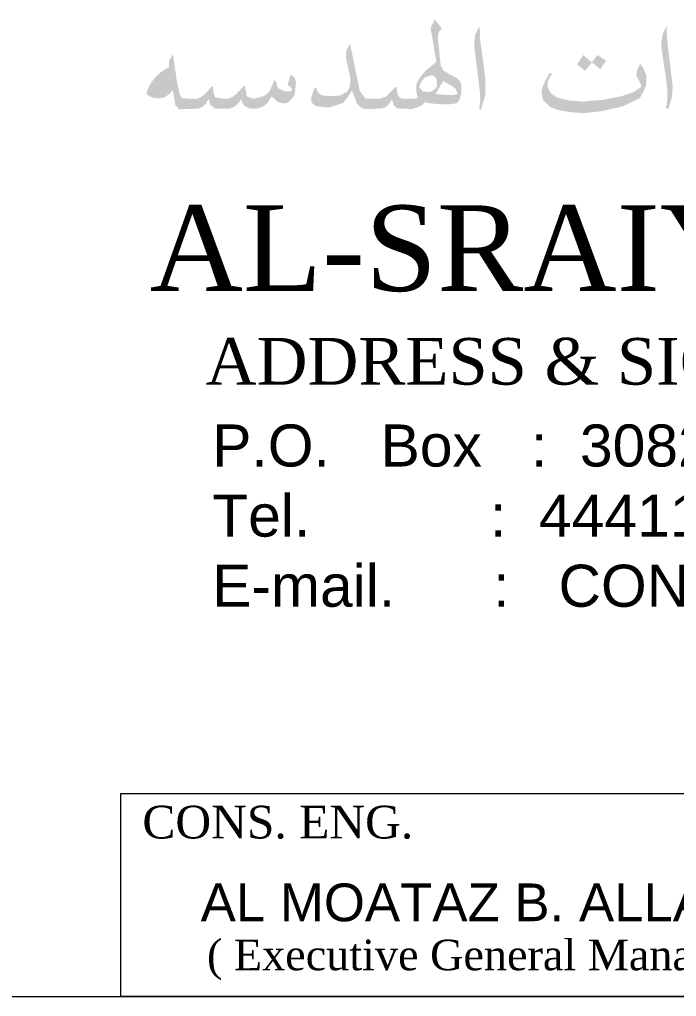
# Model space of a CAD drawing. Header units: inches. Extents: x -68096 to 69834, y -16833 to 17650.
# Drawn here: x 933.16 to 942.47, y -2.24 to 11.62 of the extents above; entities that cross this region are included whole.
import ezdxf

# ---------------------------------------------------------------- set-up
doc = ezdxf.new("R2010")
doc.units = ezdxf.units.IN
doc.header["$MEASUREMENT"] = 0
for name, color, linetype in [('DIMENSION', 1, 'Continuous'), ('QCD TITLE A', 7, 'Continuous'), ('QCD TITLE BLOCK', 7, 'Continuous')]:
    doc.layers.add(name, color=color, linetype=linetype)
doc.styles.add('MAHER_TIMES', font='times.ttf')
doc.styles.add('Title Sheet_A1$0$DCAQ New Title Block for CD-A1_Dar Al Salam$0$title', font='arial.ttf')
doc.styles.add('TITLE2', font='arial.ttf')

msp = doc.modelspace()

# ---------------------------------------------------------------- hatches: boundary and pattern name
at = {"layer": 'DIMENSION', "linetype": 'Continuous', "lineweight": 0, "ltscale": 0.5}
h = msp.add_hatch(color=7, dxfattribs=at)
h.paths.add_polyline_path([(937.747, 10.43736), (937.8004, 10.50597), (937.87289, 10.61652), (937.8767, 10.59746), (937.94155, 10.42592), (938.01022, 10.36112), (938.06744, 10.34968), (938.27344, 10.35349), (938.33448, 10.36874), (938.38788, 10.41067), (938.43747, 10.4831), (938.46418, 10.39924), (938.4947, 10.36874), (938.5214, 10.35731), (938.72053, 10.34968), (938.77775, 10.36493), (938.85786, 10.39924), (938.90364, 10.44498), (939.00664, 10.42592), (939.12108, 10.4183), (939.23171, 10.41449), (939.33089, 10.42592), (939.37286, 10.44498), (939.39575, 10.48691), (939.41863, 10.55934), (939.42245, 10.69657), (939.39193, 10.75756), (939.35378, 10.78806), (939.17067, 10.89098), (939.12871, 10.96341), (939.08675, 11.37129), (939.09056, 11.40941), (939.10964, 11.45516), (939.14397, 11.48946), (939.10615, 11.54458), (939.04403, 11.61907), (938.99062, 11.51234), (938.98681, 11.4704), (938.99825, 11.42466), (939.06692, 11.01678), (938.91051, 10.89098), (938.82277, 10.78044), (938.78081, 10.69276), (938.78462, 10.58984), (938.79988, 10.50597), (938.73121, 10.49454), (938.57862, 10.49454), (938.5481, 10.5136), (938.52903, 10.52885), (938.51377, 10.58221), (938.49851, 10.66226), (938.48325, 10.66226), (938.44129, 10.61652), (938.3917, 10.56696), (938.34973, 10.52503), (938.26581, 10.49835), (938.06363, 10.49835), (938.01022, 10.56696), (937.9797, 10.6089), (937.84237, 11.27599), (937.79278, 11.18451), (937.78515, 11.12351), (937.78515, 11.07777), (937.84618, 10.79187), (937.84618, 10.73088), (937.83855, 10.66608), (937.80803, 10.60127), (937.69741, 10.54028), (937.55626, 10.53266), (937.438, 10.54409), (937.38459, 10.58984), (937.36552, 10.64702), (937.33882, 10.65083), (937.31974, 10.59365), (937.29304, 10.51741), (937.29304, 10.44879), (937.35026, 10.39161), (937.4647, 10.37637), (937.55626, 10.37255)])
h.paths.add_polyline_path([(938.82277, 10.65464), (938.84566, 10.72326), (938.89525, 10.79187), (938.94103, 10.81093), (939.00969, 10.82999), (939.05166, 10.80331), (939.07073, 10.76519), (939.07073, 10.71563), (939.07836, 10.68514), (939.05929, 10.6432), (939.02877, 10.62033), (938.98681, 10.59365), (938.95629, 10.58984), (938.87236, 10.60127), (938.84184, 10.63939)], flags=16)
h.paths.add_polyline_path([(939.05547, 10.56315), (939.16526, 10.7473), (939.33014, 10.64702), (939.35303, 10.60508), (939.36828, 10.57459), (939.35684, 10.55934), (939.33395, 10.55172), (939.26147, 10.5479), (939.17754, 10.55172)], flags=16)
for points in [[(939.68567, 11.34842), (939.68567, 11.40941), (939.68567, 11.45134), (939.67423, 11.52377), (939.617, 11.40179), (939.60174, 11.25312), (939.68186, 10.6089), (939.68567, 10.55172), (939.68949, 10.48691), (939.68567, 10.44117), (939.67423, 10.34968), (939.69711, 10.33825), (939.75815, 10.53647), (939.76197, 10.58221), (939.76197, 10.66226), (939.76197, 10.74613), (939.75815, 10.80712)], [(942.41626, 10.69168), (942.3476, 11.25967), (942.33615, 11.39309), (942.33234, 11.53032), (942.27512, 11.40834), (942.25604, 11.28254), (942.25986, 11.21011), (942.32852, 10.74505), (942.34378, 10.59638), (942.34378, 10.48584), (942.32089, 10.36385), (942.35523, 10.34861), (942.39719, 10.47821), (942.41245, 10.55826), (942.41626, 10.63832)], [(935.21138, 10.51149), (935.24453, 10.53726), (935.28874, 10.56671), (935.32558, 10.61824), (935.35137, 10.4894), (935.36242, 10.4121), (935.41768, 10.34583), (935.4582, 10.34583), (935.69397, 10.35688), (935.7566, 10.38265), (935.80081, 10.4305), (935.84133, 10.49676), (935.8487, 10.44891), (935.86343, 10.40473), (935.8929, 10.38633), (935.92238, 10.3532), (935.985, 10.3532), (936.12867, 10.3532), (936.18762, 10.37528), (936.23551, 10.40841), (936.27603, 10.45259), (936.29814, 10.4894), (936.32392, 10.41946), (936.34603, 10.39737), (936.36813, 10.38265), (936.3976, 10.36424), (936.45286, 10.3532), (936.51549, 10.3532), (936.57075, 10.3716), (936.61864, 10.39001), (936.66284, 10.42682), (936.69968, 10.47836), (936.72915, 10.52621), (936.82494, 10.44523), (936.89862, 10.4305), (936.96124, 10.43786), (937.00913, 10.4894), (937.05334, 10.53726), (937.06071, 10.58511), (937.07176, 10.67714), (937.07544, 10.73972), (937.04966, 10.8023), (937.00177, 10.83912), (936.95756, 10.69555), (937.00545, 10.64769), (937.02019, 10.62561), (937.0165, 10.6072), (936.97229, 10.59984), (936.9023, 10.60352), (936.84336, 10.63297), (936.81389, 10.65874), (936.80283, 10.69923), (936.7881, 10.75077), (936.76599, 10.75077), (936.71442, 10.62929), (936.67758, 10.57407), (936.61127, 10.52989), (936.54864, 10.51149), (936.47865, 10.49676), (936.43444, 10.50413), (936.37918, 10.53358), (936.36445, 10.6072), (936.35339, 10.67714), (936.33129, 10.67346), (936.23551, 10.56671), (936.17657, 10.52253), (936.11026, 10.49676), (936.05131, 10.49676), (935.985, 10.50413), (935.92606, 10.51885), (935.90764, 10.59247), (935.89659, 10.6661), (935.87817, 10.66978), (935.79344, 10.56671), (935.72713, 10.51885), (935.66818, 10.49308), (935.4803, 10.50044), (935.4582, 10.50413), (935.44346, 10.52253), (935.42136, 10.58511), (935.38821, 10.73972), (935.32926, 11.12993), (935.27769, 11.03422), (935.274, 10.99005), (935.274, 10.94219), (935.16717, 10.87961), (935.08244, 10.8023), (935.0235, 10.725), (934.98666, 10.65506), (934.96087, 10.59616), (934.96087, 10.58511), (934.96087, 10.57039), (934.96087, 10.55566), (934.97929, 10.54462), (935.00508, 10.52989), (935.03455, 10.51149), (935.10454, 10.50044), (935.15243, 10.50413)], [(941.69832, 10.38291), (941.9501, 10.50108), (942.00351, 10.59638), (942.04166, 10.68025), (942.04547, 10.8251), (941.99969, 10.93184), (941.95773, 10.99283), (941.90814, 10.88609), (941.90432, 10.82129), (941.96917, 10.6955), (941.96917, 10.66119), (941.86999, 10.59257), (941.69451, 10.53158), (941.44273, 10.48202), (941.14137, 10.45534), (940.95063, 10.47059), (940.77896, 10.51252), (940.68741, 10.57732), (940.65689, 10.63069), (940.64544, 10.66881), (940.64544, 10.7298), (940.67215, 10.79461), (940.71029, 10.85179), (940.67215, 10.85941), (940.60729, 10.74124), (940.57296, 10.66119), (940.5577, 10.59638), (940.57678, 10.48202), (940.67978, 10.3791), (940.79803, 10.33336), (940.97351, 10.30286), (941.16044, 10.29143), (941.40459, 10.31811)]]:
    msp.add_hatch(color=7, dxfattribs=at).paths.add_polyline_path(points)
h = msp.add_hatch(color=7, dxfattribs=at)
h.paths.add_polyline_path([(941.17951, 10.88991), (941.27291, 11.01227), (941.14899, 11.11481), (941.06125, 10.98139)])
h.paths.add_polyline_path([(941.35118, 11.11481), (941.27291, 11.01227), (941.39314, 10.91278), (941.47325, 11.03476)])

# ---------------------------------------------------------------- linework, layer by layer
at = {"layer": 'DIMENSION', "color": 7, "linetype": 'Continuous', "lineweight": 0, "ltscale": 0.5}
for p, q in [((962.68444, 0.63179), (934.58852, 0.63179)), ((934.58852, 0.63179), (934.58852, -2.24373)), ((962.68444, -2.24373), (934.58852, -2.24373))]:
    msp.add_line(p, q, dxfattribs=at)
at = {"layer": 'QCD TITLE BLOCK', "lineweight": 0}
msp.add_line((922.70496, -2.24373), (962.68444, -2.24373), dxfattribs=at)

# ---------------------------------------------------------------- texts
at = {"layer": 'DIMENSION', "color": 7, "linetype": 'Continuous', "lineweight": 0, "ltscale": 0.5}
for s, height, style, p in [('AL-SRAIYA', 1.214271, 'MAHER_TIMES', (935.00076, 7.768)), ('ADDRESS & SIGNATURE OF CONSULTANTS :-', 0.6618616, 'MAHER_TIMES', (935.79527, 6.43861)), ('CONS. ENG.', 0.464672, 'MAHER_TIMES', (934.89783, -0.00164)), ('AL MOATAZ B. ALLAH SAAD ELSAYED', 0.5358304, 'TITLE2', (935.72432, -1.17636)), ('( Executive General Manager )', 0.4336344, 'MAHER_TIMES', (935.81374, -1.8714))]:
    msp.add_text(s, height=height, dxfattribs=dict(at, style=style)).set_placement(p)
at = {"layer": 'QCD TITLE A', "color": 7, "lineweight": 0, "insert": (935.88854, 5.87313), "char_height": 0.59690039, "width": 32.1899006, "attachment_point": 1, "style": 'Title Sheet_A1$0$DCAQ New Title Block for CD-A1_Dar Al Salam$0$title'}
msp.add_mtext('P.O.^IBox   :  3082                   Doha, State of Qatar{\\C3; }\\PTel.           :  {\\C3;44411808                     }Fax.      : {\\C3; 44425909\\H1.8529x; \\H0.53968x;\\P}E-mail.      :   {\\C3;CONSULTING@ALSRAIYAGROUP.COM\\H1.571x; }', dxfattribs=at)

doc.saveas('drawing.dxf')
